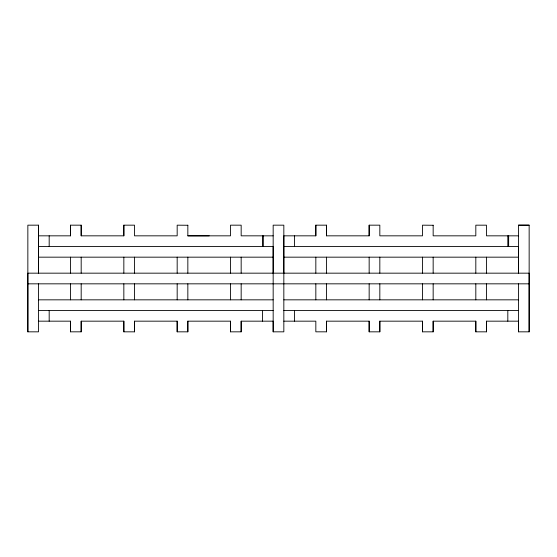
<?xml version="1.0" encoding="UTF-8"?>
<svg xmlns="http://www.w3.org/2000/svg" width="557" height="557" viewBox="0 0 557 557"><rect width="100%" height="100%" fill="white"/><g stroke="black" fill="none" stroke-linecap="round" stroke-linejoin="round"><path stroke-width="0.84" d="M38.517 283.833L38.517 331.833L27.85 331.833L27.85 225.167L38.517 225.167L38.517 273.167L38.517 225.167M38.517 235.834L70.516 235.834L70.516 225.167L81.183 225.167L81.183 235.834L123.842 235.834L123.842 225.167L134.509 225.167L134.509 235.834L177.175 235.834L177.175 225.174L187.841 225.265M38.517 321.166L70.516 321.166L70.516 331.826L81.183 331.826L81.183 321.166L123.842 321.166L123.842 331.833L134.509 331.833L134.509 321.166L177.175 321.166L177.175 331.833L187.841 331.833L187.841 321.166L230.501 321.166L230.501 331.833L241.167 331.833L241.167 321.166L273.167 321.166L273.167 331.833L283.833 331.833L283.833 235.834L315.833 235.834L315.833 225.167L326.499 225.167L326.499 235.834L369.159 235.834L369.159 225.167L379.825 225.167L379.825 235.834L422.491 235.834L422.491 225.174L433.158 225.265M81.183 235.834L81.183 225.167M123.842 331.833L123.842 321.166M273.167 235.841L241.167 235.834L241.167 225.174L230.501 225.167L230.501 235.834L187.841 235.834L187.841 225.174M273.167 273.167L273.167 225.167L283.833 225.174L283.833 273.167M283.833 321.166L315.833 321.166L315.833 331.826L326.499 331.826L326.499 321.166L369.159 321.166L369.159 331.833L379.825 331.833L379.825 321.166L422.491 321.166L422.491 331.833L433.158 331.833L433.158 321.166L475.817 321.166L475.817 331.833L486.484 331.833L486.484 321.166L518.483 321.166L518.483 331.833L529.15 331.833L529.15 225.174L518.483 225.167L518.483 273.167L518.483 246.5L283.833 246.5M326.499 235.834L326.499 225.167M369.159 331.833L369.159 321.166M433.158 225.174L433.158 235.834L475.817 235.834L475.817 225.174L486.484 225.174L486.484 235.834L518.483 235.841M518.483 225.174L529.15 225.174M187.841 235.834L209.174 235.834M38.517 246.5L273.167 246.5L273.167 331.833M38.517 257.167L273.167 257.167M283.833 257.167L518.483 257.167M27.85 283.833L529.15 283.833M38.517 299.833L273.167 299.833M283.833 299.833L518.483 299.833M38.517 310.5L273.167 310.5M283.833 310.5L518.483 310.5M529.15 331.833L529.15 273.167L27.85 273.167L27.85 331.833M518.483 283.833L518.483 331.833M508.652 235.834L508.652 246.5M507.817 235.834L507.817 246.5M507.817 310.5L507.817 321.166M486.484 257.167L486.484 273.167M486.484 283.833L486.484 299.833M486.484 321.166L486.484 331.833M475.817 257.167L475.817 273.167M475.817 283.833L475.817 299.833M475.817 321.166L475.817 331.833M433.158 257.167L433.158 273.167M433.158 283.833L433.158 299.833M433.158 321.166L433.158 331.833M422.491 257.167L422.491 273.167M422.491 283.833L422.491 299.833M422.491 321.166L422.491 331.833M379.825 257.167L379.825 273.167M379.825 283.833L379.825 299.833M379.825 321.166L379.825 331.833M369.159 225.167L369.159 235.834M369.159 257.167L369.159 273.167M369.159 283.833L369.159 299.833M326.499 257.167L326.499 273.167M326.499 283.833L326.499 299.833M326.499 321.166L326.499 331.826M315.833 225.167L315.833 235.834M315.833 257.167L315.833 273.167M315.833 283.833L315.833 299.833M294.5 235.834L294.5 246.5M294.5 310.5L294.5 321.166M263.336 235.834L263.336 246.5M262.5 235.834L262.5 246.5M262.5 310.5L262.5 321.166M241.167 257.167L241.167 273.167M241.167 283.833L241.167 299.833M241.167 321.166L241.167 331.833M230.501 257.167L230.501 273.167M230.501 283.833L230.501 299.833M230.501 321.166L230.501 331.833M187.841 257.167L187.841 273.167M187.841 283.833L187.841 299.833M187.841 321.166L187.841 331.833M177.175 257.167L177.175 273.167M177.175 283.833L177.175 299.833M177.175 321.166L177.175 331.833M134.509 257.167L134.509 273.167M134.509 283.833L134.509 299.833M134.509 321.166L134.509 331.833M123.842 225.167L123.842 235.834M123.842 257.167L123.842 273.167M123.842 283.833L123.842 299.833M81.183 257.167L81.183 273.167M81.183 283.833L81.183 299.833M81.183 321.166L81.183 331.826M70.516 225.167L70.516 235.834M70.516 257.167L70.516 273.167M70.516 283.833L70.516 299.833M70.516 321.166L70.516 331.826M49.183 235.834L49.183 246.5M49.183 310.5L49.183 321.166"/></g></svg>
